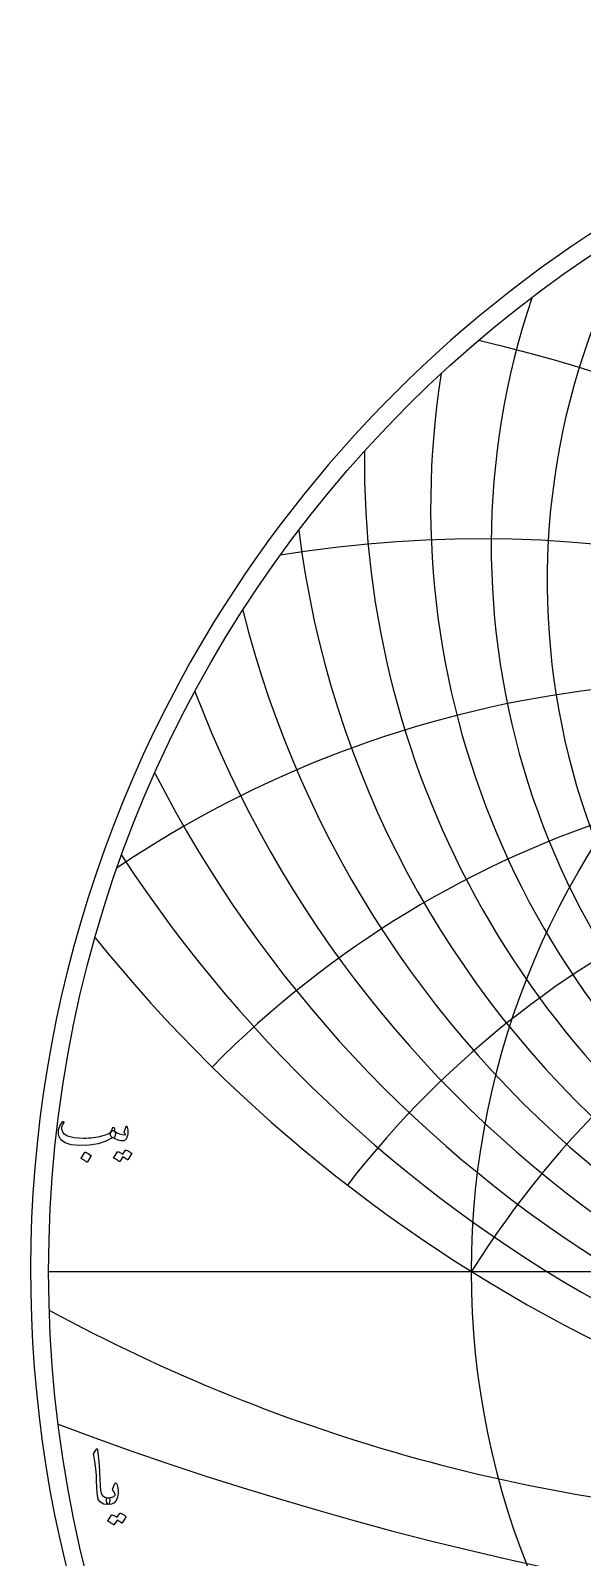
# Model space of a CAD drawing. Header units: millimetres. Extents: x -80 to 80, y -80 to 82.
# Drawn here: x -80.4 to -44.7, y -18.5 to 80.3 of the extents above; entities that cross this region are included whole.
import ezdxf

# ---------------------------------------------------------------- set-up
doc = ezdxf.new("R2010")
doc.units = ezdxf.units.MM
for name, color, linetype in [('CUT_OUTER', 1, 'Continuous'), ('ENGRAVE', 7, 'Continuous'), ('ENGRAVE_FINE', 8, 'Continuous'), ('TEXT', 5, 'Continuous')]:
    doc.layers.add(name, color=color, linetype=linetype)

msp = doc.modelspace()

# ---------------------------------------------------------------- linework, layer by layer
at = {"layer": 'CUT_OUTER'}
for centre, radius, start, end in [((-0.0002, -0.0002), 80.3699, 149.413866, 87.803582), ((-0.0008, 0.0008), 80.3689, 92.195702, 149.41427)]:
    msp.add_arc(centre, radius, start, end, dxfattribs=at)
at = {"layer": 'ENGRAVE'}
msp.add_lwpolyline([(-79.2, 0), (79.2, 0)], dxfattribs=at)
for radius in [79.2, 51.8435]:
    msp.add_circle((0, 0), radius, dxfattribs=at)
for centre, radius, start, end in [((0, 55.7419), 63.49, 187.023563, 352.976437), ((0, -32.3954), 61.1327, 32, 148), ((0, -32.3954), 61.1327, 32, 148), ((0, 82.9669), 97.8328, 218.84522, 321.15478), ((-25.6677, 95.7931), 111.9058, 241.444032, 267.827192)]:
    msp.add_arc(centre, radius, start, end, dxfattribs=at)
at = {"layer": 'ENGRAVE_FINE'}
for centre, radius, start, end in [((0, 44.6848), 46.9483, 150.410733, 29.589267), ((0, 46.9391), 50.5643, 161.418489, 18.581511), ((-72.8551, -32.3954), 95.1056, 11.916411, 76.960311), ((-72.8551, -32.3954), 95.1056, 11.916411, 76.960311), ((0, 49.495), 54.4869, 170.889161, 9.110839), ((0, 52.4066), 58.7721, 179.330047, 0.669953), ((-51.2964, -32.3954), 79.8031, 15.23187, 99.317844), ((-51.2964, -32.3954), 79.8031, 15.23187, 99.317844), ((0, 59.5879), 68.7293, 194.145933, 345.854067), ((-35.295, -32.3954), 70.59, 18.800401, 123.997775), ((-35.295, -32.3954), 70.59, 18.800401, 123.997775), ((0, 64.057), 74.6047, 200.815648, 339.184352), ((-22.2505, -32.3954), 65.0561, 22.705937, 135.460343), ((-22.2505, -32.3954), 65.0561, 22.705937, 135.460343), ((0, 69.2977), 81.2667, 207.116681, 332.883319), ((-10.7793, -32.3954), 62.0758, 27.057329, 142.266342), ((-10.7793, -32.3954), 62.0758, 27.057329, 142.266342), ((0, 75.5094), 88.9171, 213.110895, 326.889105), ((0, 199.0281), 223.2031, 249.38669, 290.61331)]:
    msp.add_arc(centre, radius, start, end, dxfattribs=at)
at = {"layer": 'TEXT'}
for points in [[(-74.9681, 9.0996), (-74.9632, 9.0971), (-74.9587, 9.0946), (-74.9545, 9.0921), (-74.9506, 9.0896), (-74.9467, 9.0868), (-74.9424, 9.0834), (-74.9379, 9.0793), (-74.9331, 9.0746), (-74.8928, 9.0272), (-74.8769, 8.9597), (-74.8853, 8.8723), (-74.9181, 8.7649), (-74.9484, 8.6996), (-74.9793, 8.6587), (-75.0108, 8.6422), (-75.043, 8.65), (-75.0592, 8.6578), (-75.073, 8.6612), (-75.0842, 8.6603), (-75.093, 8.655), (-75.5026, 8.4308), (-75.9923, 8.2728), (-76.5618, 8.1809), (-77.2113, 8.1553), (-77.7365, 8.2003), (-78.1331, 8.3202), (-78.401, 8.5151), (-78.5403, 8.7849), (-78.5618, 8.9123), (-78.5665, 9.0397), (-78.5543, 9.1671), (-78.5253, 9.2945), (-78.4856, 9.4072), (-78.4366, 9.5105), (-78.3782, 9.6045), (-78.3105, 9.6892), (-78.2977, 9.6998), (-78.2842, 9.7066), (-78.2702, 9.7098), (-78.2555, 9.7091), (-78.2418, 9.7032), (-78.2305, 9.6954), (-78.2218, 9.6857), (-78.2155, 9.6742), (-78.2127, 9.6629), (-78.2143, 9.6492), (-78.2202, 9.6329), (-78.2305, 9.6142), (-78.303, 9.508), (-78.3504, 9.4044), (-78.3729, 9.3032), (-78.3704, 9.2045), (-78.2518, 8.9572), (-77.9757, 8.7799), (-77.5423, 8.6724), (-76.9515, 8.635), (-76.7893, 8.6375), (-76.6274, 8.645), (-76.4658, 8.6575), (-76.3045, 8.6749), (-76.1445, 8.6974), (-75.9866, 8.7249), (-75.831, 8.7574), (-75.6775, 8.7948), (-75.5286, 8.8373), (-75.4065, 8.8798), (-75.3112, 8.9222), (-75.2428, 8.9647), (-75.2165, 8.9872), (-75.1923, 9.0147), (-75.1702, 9.0472), (-75.1504, 9.0846), (-75.1318, 9.1265), (-75.1136, 9.1721), (-75.0956, 9.2214), (-75.078, 9.2745), (-75.0711, 9.2907), (-75.0605, 9.3045), (-75.0461, 9.3157), (-75.028, 9.3244), (-75.0086, 9.3291), (-74.9905, 9.3282), (-74.9737, 9.3216), (-74.9581, 9.3094), (-74.9456, 9.2926), (-74.9381, 9.272), (-74.9356, 9.2476), (-74.9381, 9.2195)], [(-75.1179, 8.6999), (-75.1723, 8.7514), (-75.2004, 8.8161), (-75.2022, 8.8938), (-75.1779, 8.9847), (-75.1251, 9.0662), (-75.0767, 9.1158), (-75.0327, 9.1336), (-74.993, 9.1196), (-74.8057, 8.9956), (-74.6183, 8.9085), (-74.431, 8.8582), (-74.2436, 8.8448), (-74.2371, 8.8461), (-74.2324, 8.8498), (-74.2296, 8.856), (-74.2286, 8.8648), (-74.2333, 8.8813), (-74.2474, 8.906), (-74.2708, 8.9388), (-74.3036, 8.9797), (-74.3098, 8.9922), (-74.3136, 9.0047), (-74.3148, 9.0172), (-74.3136, 9.0297), (-74.1937, 9.3744), (-74.188, 9.3875), (-74.1812, 9.3969), (-74.173, 9.4025), (-74.1637, 9.4044), (-74.1543, 9.4028), (-74.1462, 9.3981), (-74.1393, 9.3903), (-74.1337, 9.3794), (-74.0962, 9.2673), (-74.0737, 9.1558), (-74.0663, 9.045), (-74.0737, 8.9347), (-74.0981, 8.7977), (-74.1312, 8.6862), (-74.173, 8.6003), (-74.2236, 8.54), (-74.262, 8.5069), (-74.2973, 8.4826), (-74.3295, 8.467), (-74.3585, 8.4601), (-74.5259, 8.4564), (-74.7083, 8.4951), (-74.9056, 8.5763), (-75.1179, 8.6999)], [(-76.8616, 7.7107), (-76.8553, 7.7169), (-76.8466, 7.7207), (-76.8354, 7.7219), (-76.8216, 7.7207), (-76.7245, 7.6813), (-76.633, 7.6332), (-76.5471, 7.5764), (-76.4669, 7.5108), (-76.4591, 7.5008), (-76.4557, 7.4909), (-76.4566, 7.4809), (-76.4619, 7.4709), (-76.6967, 7.0912), (-76.7055, 7.0821), (-76.7167, 7.0799), (-76.7304, 7.0846), (-76.7467, 7.0962), (-76.7607, 7.1062), (-76.7829, 7.1211), (-76.8132, 7.1411), (-76.8516, 7.1661), (-76.8987, 7.1961), (-76.9553, 7.2311), (-77.0212, 7.271), (-77.0964, 7.316), (-77.1064, 7.3235), (-77.1114, 7.331), (-77.1114, 7.3385), (-77.1064, 7.346)], [(-74.2286, 7.8506), (-74.2224, 7.8568), (-74.2136, 7.8606), (-74.2024, 7.8618), (-74.1887, 7.8606), (-74.1395, 7.8421), (-74.0919, 7.8219), (-74.0458, 7.7997), (-74.0013, 7.7756), (-73.9581, 7.7494), (-73.9157, 7.7207), (-73.8744, 7.6895), (-73.8339, 7.6557), (-73.8261, 7.6454), (-73.8227, 7.6345), (-73.8236, 7.6229), (-73.8289, 7.6108), (-74.0688, 7.2311), (-74.0753, 7.2261), (-74.085, 7.2261), (-74.0978, 7.2311), (-74.1137, 7.2411), (-74.1246, 7.2503), (-74.1424, 7.2629), (-74.1671, 7.279), (-74.1986, 7.2985), (-74.2374, 7.3218), (-74.2836, 7.3491), (-74.3373, 7.3805), (-74.3985, 7.4159), (-74.5883, 7.1211), (-74.5971, 7.1121), (-74.6083, 7.1099), (-74.6221, 7.1146), (-74.6383, 7.1261), (-74.6524, 7.1361), (-74.6745, 7.1511), (-74.7048, 7.1711), (-74.7432, 7.1961), (-74.7904, 7.2261), (-74.8469, 7.261), (-74.9128, 7.301), (-74.988, 7.346), (-74.9958, 7.3535), (-74.9993, 7.361), (-74.9983, 7.3685), (-74.993, 7.3759), (-74.7482, 7.7407), (-74.742, 7.7469), (-74.7332, 7.7507), (-74.722, 7.7519), (-74.7083, 7.7507), (-74.6664, 7.7371), (-74.6258, 7.7213), (-74.5865, 7.7033), (-74.5484, 7.6832), (-74.5115, 7.6612), (-74.4759, 7.6376), (-74.4416, 7.6125), (-74.4085, 7.5858)], [(-76.1088, -11.4891), (-76.0991, -11.4742), (-76.09, -11.4642), (-76.0816, -11.4592), (-76.0738, -11.4592), (-76.0619, -11.4657), (-76.0513, -11.4854), (-76.042, -11.5182), (-76.0338, -11.5641), (-75.9926, -11.9372), (-75.9589, -12.2823), (-75.9327, -12.5992), (-75.9139, -12.8881), (-75.9019, -13.1351), (-75.8908, -13.3564), (-75.8807, -13.5522), (-75.8715, -13.7224), (-75.8635, -13.867), (-75.8571, -13.986), (-75.8523, -14.0793), (-75.849, -14.1471), (-75.8046, -14.35), (-75.7066, -14.4993), (-75.5548, -14.5949), (-75.3494, -14.6367), (-75.2922, -14.6517), (-75.2557, -14.6867), (-75.2398, -14.7416), (-75.2445, -14.8166), (-75.2679, -14.9346), (-75.2932, -15.0189), (-75.3203, -15.0695), (-75.3494, -15.0864), (-75.6385, -15.0483), (-75.8515, -14.934), (-75.9883, -14.7435), (-76.0488, -14.4768), (-76.0584, -14.3493), (-76.0669, -14.2214), (-76.0746, -14.0932), (-76.0813, -13.9647), (-76.0874, -13.8359), (-76.0932, -13.7068), (-76.0986, -13.5774), (-76.1038, -13.4476), (-76.1132, -13.2002), (-76.1263, -12.9774), (-76.1431, -12.7792), (-76.1637, -12.6058), (-76.1881, -12.4392), (-76.2162, -12.2617), (-76.2481, -12.0732), (-76.2836, -11.8738), (-76.2883, -11.8379), (-76.2874, -11.8051), (-76.2808, -11.7755), (-76.2687, -11.7489)], [(-75.0496, -14.0322), (-74.9097, -13.7224), (-74.8891, -13.6884), (-74.8672, -13.6762), (-74.8441, -13.6859), (-74.8198, -13.7174), (-74.7748, -13.8119), (-74.7398, -13.9104), (-74.7149, -14.013), (-74.6999, -14.1196), (-74.6952, -14.2309), (-74.7011, -14.3476), (-74.7177, -14.4695), (-74.7448, -14.5967), (-74.8276, -14.8109), (-74.9559, -14.9639), (-75.1299, -15.0558), (-75.3494, -15.0864), (-75.3747, -15.0704), (-75.4006, -15.0227), (-75.4271, -14.943), (-75.4543, -14.8316), (-75.4621, -14.7719), (-75.4605, -14.7229), (-75.4496, -14.6845), (-75.4293, -14.6567), (-75.4131, -14.6461), (-75.3943, -14.6392), (-75.3731, -14.6361), (-75.3494, -14.6367), (-75.211, -14.6323), (-75.0908, -14.6042), (-74.9887, -14.5524), (-74.9047, -14.4768), (-74.901, -14.4709), (-74.8997, -14.4631), (-74.901, -14.4534), (-74.9047, -14.4419), (-74.9244, -14.3713), (-74.9534, -14.2995), (-74.9918, -14.2264), (-75.0396, -14.1521), (-75.0552, -14.124), (-75.0621, -14.0946), (-75.0602, -14.064), (-75.0496, -14.0322)], [(-74.6049, -15.6509), (-74.5987, -15.6447), (-74.59, -15.6409), (-74.5787, -15.6397), (-74.565, -15.6409), (-74.5158, -15.6593), (-74.4682, -15.6796), (-74.4221, -15.7018), (-74.3776, -15.7259), (-74.3344, -15.7521), (-74.2921, -15.7808), (-74.2507, -15.812), (-74.2103, -15.8458), (-74.2024, -15.8561), (-74.199, -15.867), (-74.2, -15.8786), (-74.2053, -15.8907), (-74.4451, -16.2704), (-74.4516, -16.2754), (-74.4613, -16.2754), (-74.4741, -16.2704), (-74.49, -16.2604), (-74.501, -16.2512), (-74.5188, -16.2386), (-74.5434, -16.2225), (-74.575, -16.203), (-74.6137, -16.1797), (-74.6599, -16.1524), (-74.7136, -16.121), (-74.7748, -16.0856), (-74.9647, -16.3804), (-74.9734, -16.3894), (-74.9847, -16.3916), (-74.9984, -16.3869), (-75.0146, -16.3754), (-75.0287, -16.3654), (-75.0509, -16.3504), (-75.0811, -16.3304), (-75.1196, -16.3054), (-75.1667, -16.2754), (-75.2232, -16.2405), (-75.2891, -16.2005), (-75.3644, -16.1555), (-75.3722, -16.148), (-75.3756, -16.1405), (-75.3747, -16.133), (-75.3694, -16.1255), (-75.1245, -15.7608), (-75.1183, -15.7546), (-75.1096, -15.7508), (-75.0983, -15.7496), (-75.0846, -15.7508), (-75.0427, -15.7644), (-75.0021, -15.7802), (-74.9628, -15.7981), (-74.9247, -15.8183), (-74.8879, -15.8403), (-74.8523, -15.8639), (-74.8179, -15.889), (-74.7848, -15.9157)]]:
    msp.add_lwpolyline(points, close=True, dxfattribs=at)

doc.saveas('drawing.dxf')
